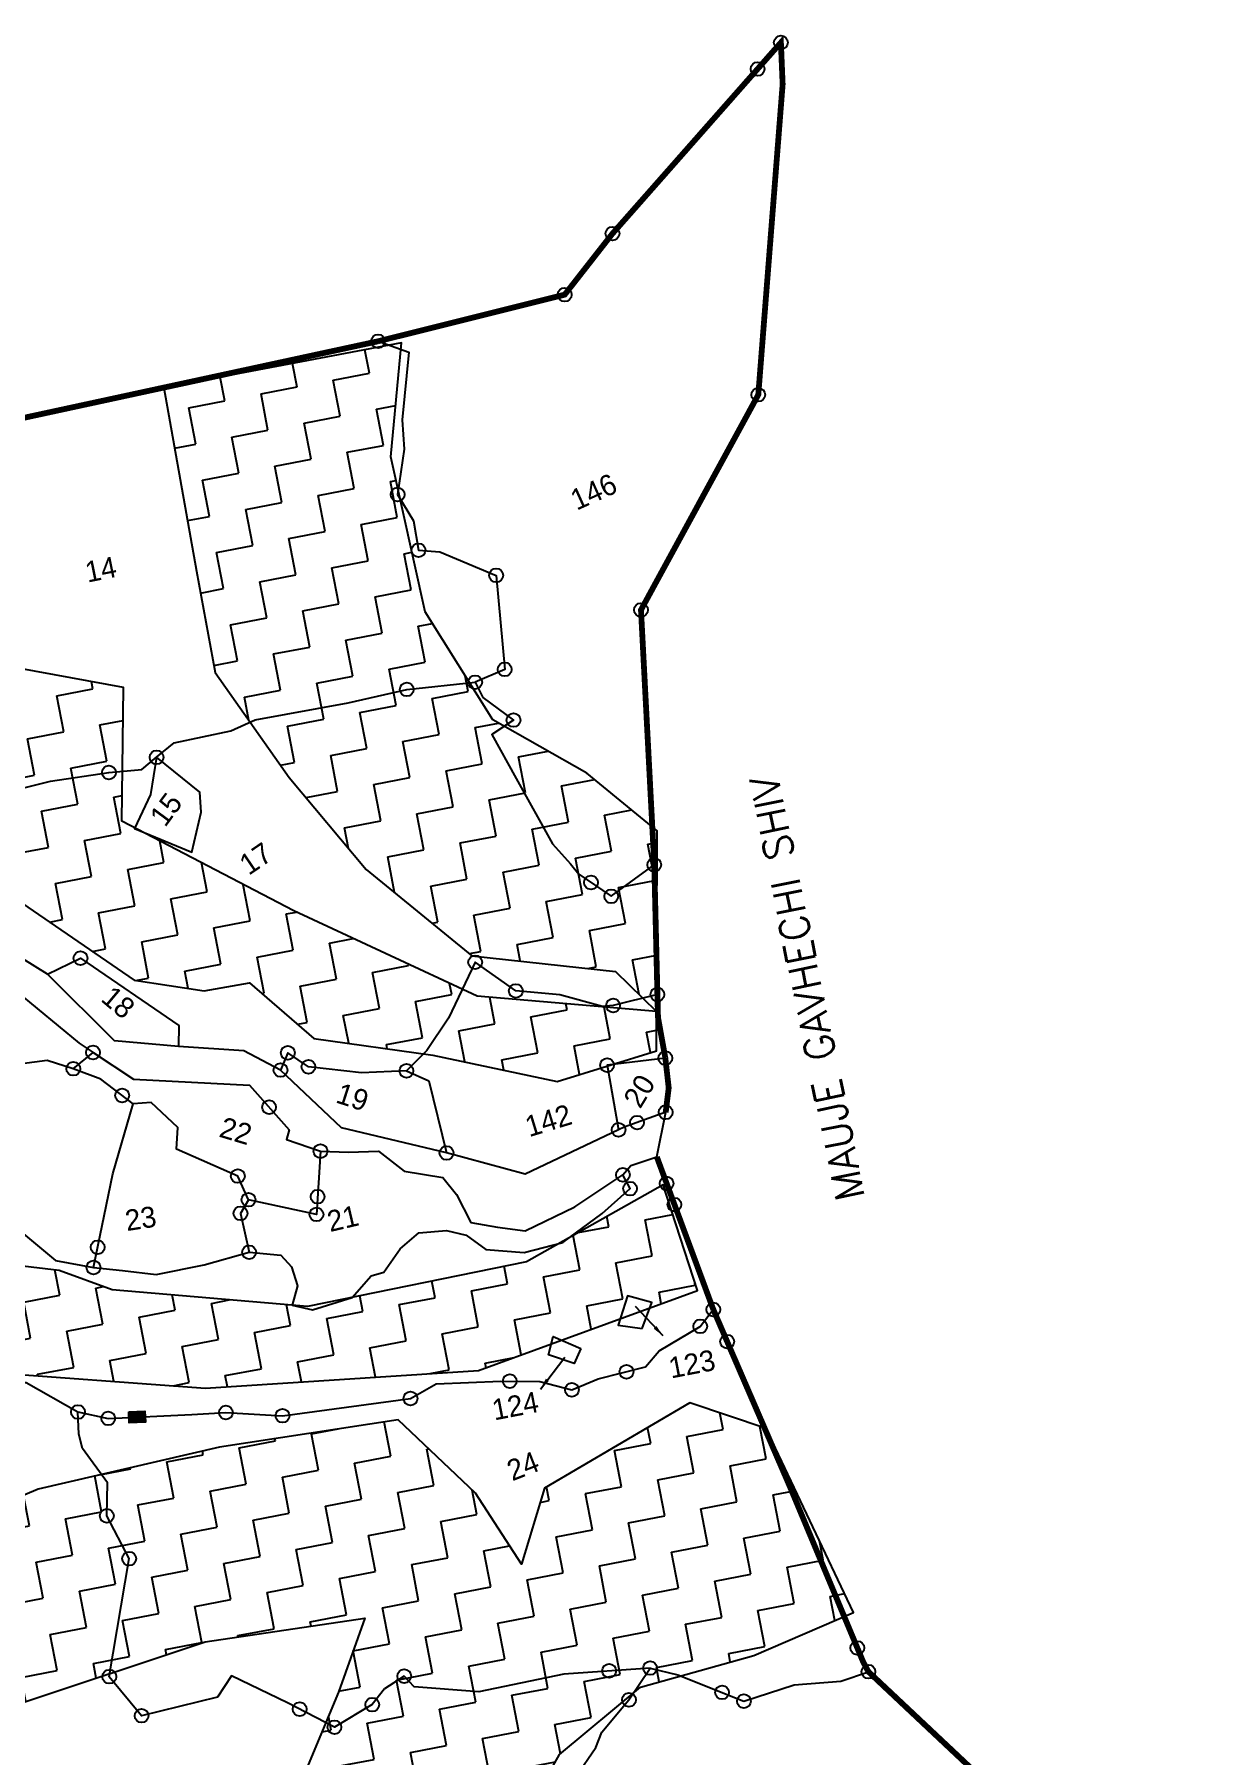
# Model space of a CAD drawing. Header units: metres. Extents: x 301547 to 305774, y 1959451 to 1961913.
# Drawn here: x 304708 to 305728, y 1960436 to 1961913 of the extents above; entities that cross this region are included whole.
import ezdxf

# ---------------------------------------------------------------- set-up
doc = ezdxf.new("R2010")
doc.units = ezdxf.units.M
for name, color, linetype in [('OFF', 1, 'Continuous'), ('POLY_HATCH', 12, 'Continuous'), ('POLY_PARCEL', 6, 'Continuous'), ('POLY_WATER', 4, 'Continuous'), ('SYM_ARROW', 1, 'Continuous'), ('SYM_STONE', 1, 'Continuous'), ('TEXT_MAPOUT', 7, 'Continuous'), ('TEXT_PARCEL', 7, 'Continuous'), ('V_BOUND_LINE', 7, 'Continuous')]:
    doc.layers.add(name, color=color, linetype=linetype)
doc.styles.get("Standard").update_dxf_attribs({"font": 'simplex.shx'})
doc.styles.add('TEXT_MAP', font='')
doc.styles.get('TEXT_MAP').set_extended_font_data('Kruti Dev 050')
doc.dimstyles.get("Standard").update_dxf_attribs({"dimtxt": 0.18, "dimasz": 0.18, "dimexe": 0.18, "dimexo": 0.0625, "dimgap": 0.09, "dimtad": 0, "dimtih": 1, "dimtoh": 1, "dimdec": 4, "dimzin": 0, "dimdsep": 46, "dimtxsty": 'Standard', "dimcen": 0.09, "dimadec": 0, "dimazin": 0, "dimtfac": 1, "dimtdec": 4, "dimtofl": 0, "dimtmove": 0, "dimatfit": 3, "dimfxl": 1, "dimtolj": 1, "dimtzin": 0, "dimarcsym": 0})
pattern_1 = [(10.9109, (301437.324, 1958715.985), (25.04585, 37.0077), [31.59797, -31.59797]), (100.9109, (301468.35, 1958721.966), (-37.0077, 25.04585), [31.59797, -31.59797])]

# ---------------------------------------------------------------- blocks, each defined once
blk = doc.blocks.new('STONE')
blk.add_circle((0, 0), 0.851)
blk = doc.blocks.new('STONESQUAREFILLED')
blk.add_hatch(color=256).paths.add_polyline_path([(0.7, -0.48), (0.7, 0.48), (-0.7, 0.48), (-0.7, -0.48)])
blk.add_lwpolyline([(-0.7, 0.48), (0.7, 0.48), (0.7, -0.48), (-0.7, -0.48)], close=True)
blk = doc.blocks.new('TEXTARROW')
blk.add_leader([(0.04, -0.01), (8.68, -0.01)], dimstyle='Standard', override={"dimtxt": 2.5, "dimasz": 2.5, "dimexe": 1.25, "dimexo": 0.625, "dimgap": 0.625, "dimtad": 1, "dimtih": 0, "dimtoh": 0, "dimzin": 8, "dimcen": 2.5, "dimtofl": 1})

msp = doc.modelspace()

# ---------------------------------------------------------------- hatches: boundary and pattern name
at = {"layer": 'POLY_HATCH'}
h = msp.add_hatch(dxfattribs=at)
h.set_pattern_fill('ZIGZAG', color=256, scale=9.952118, angle=10.9109, style=0)
h.set_pattern_definition(pattern_1)
h.paths.add_polyline_path([(304993.3, 1961196.4), (305084.1, 1961122.3), (305207.3, 1961108.9), (305242.5, 1961074.5), (305243.2, 1961229.4), (305182.8, 1961279.1), (305101.9, 1961324.9), (305043.9, 1961417.5), (305014.5, 1961550.4), (305023.7, 1961648.3), (304819.6, 1961609.8), (304847.6, 1961452.3), (304863.7, 1961365.3), (304927.3, 1961275.3)])
h = msp.add_hatch(dxfattribs=at)
h.set_pattern_fill('ZIGZAG', color=256, scale=9.952118, angle=10.9109, style=0)
h.set_pattern_definition(pattern_1)
h.paths.add_polyline_path([(304785, 1961352.4), (304694.6, 1961369.1), (304617.3, 1961333.7), (304563.8, 1961284.8), (304492.4, 1961273.3), (304569.4, 1961341.9), (304649.7, 1961456.6), (304665.4, 1961567.9), (304600.3, 1961571.3), (304564.5, 1961505.3), (304544.8, 1961442.4), (304511.2, 1961400.3), (304450.1, 1961319.7), (304410.5, 1961253.7), (304450.8, 1961206.2), (304478.6, 1961175.9), (304521.4, 1961201.6), (304566.1, 1961248.9), (304649.7, 1961252.1), (304688.3, 1961173.9), (304794, 1961101.2), (304854.1, 1961092.3), (304893, 1961099), (304948.4, 1961051.4), (305050.5, 1961037), (305157.2, 1961014.4), (305242.4, 1961040.7), (305242.5, 1961074.5), (305088.6, 1961087.5), (304931.1, 1961160.9), (304783.6, 1961237.8)])
h = msp.add_hatch(dxfattribs=at)
h.set_pattern_fill('ZIGZAG', color=256, scale=9.952118, angle=10.9109, style=0)
h.set_pattern_definition(pattern_1)
h.paths.add_polyline_path([(305228.8, 1960494.6), (305326, 1960521.8), (305411.7, 1960558.7), (305336.7, 1960716.4), (305271, 1960738.6), (305146.5, 1960665.3), (305126.6, 1960600.1), (305087.1, 1960661.1), (305020.7, 1960724.1), (304867.4, 1960700.6), (304711.7, 1960664.5), (304550.2, 1960596.1), (304500.4, 1960510.7), (304479, 1960440.3), (304557.2, 1960415.7), (304690.9, 1960478.8), (304855.1, 1960533.3), (304992.1, 1960553.7), (304969.4, 1960490.3), (304940.6, 1960421), (304934, 1960336.7), (304971.5, 1960260.8), (305007.5, 1960179.9), (305049.6, 1960093), (305121.4, 1960014.1), (305214.2, 1959939.3), (305168.7, 1959931.8), (305087.4, 1959984.7), (304985.4, 1960069.8), (304868.6, 1960094.2), (304757.2, 1960153.3), (304651.8, 1960143.9), (304543.2, 1960138.6), (304511.2, 1960210.6), (304527.2, 1960296.8), (304455.5, 1960399.7), (304389.9, 1960508.6), (304379.5, 1960606.5), (304383.6, 1960666.3), (304498.9, 1960687.3), (304660.9, 1960765.5), (304855.3, 1960751.2), (305089.7, 1960766.3), (305277.7, 1960835), (305248.2, 1960925.6), (305130.8, 1960859.7), (304943, 1960821.1), (304775.1, 1960835.6), (304729.8, 1960852.2), (304664.4, 1960860), (304587.8, 1960788.7), (304523.7, 1960727), (304445.1, 1960766), (304354.8, 1960790.7), (304273, 1960771.3), (304240.5, 1960708.5), (304189.9, 1960639.8), (304135.6, 1960565.5), (304036.4, 1960523.5), (303935.1, 1960442.6), (303841.6, 1960408.9), (303761.8, 1960404.4), (303720.4, 1960337.4), (303738.4, 1960250.6), (303725.4, 1960186.7), (303703, 1960109), (303601.9, 1960052.2), (303576.7, 1959964.3), (303531, 1959932.6), (303518.3, 1959842.3), (303598.1, 1959784.3), (303595.5, 1959741.6), (303580.3, 1959626.8), (303643.8, 1959553.6), (303684.8, 1959709.5), (303729.2, 1959685.6), (303807.7, 1959622.5), (303887.2, 1959590.9), (303931.2, 1959643.9), (303982.7, 1959695.9), (304157.2, 1959771.7), (304310.4, 1959833.7), (304432.4, 1959894.5), (304436.2, 1959968.7), (304529.6, 1959990.3), (304640.4, 1959971.9), (304760.4, 1959955.4), (304882.3, 1959929.5), (305011.2, 1959917.1), (305147.3, 1959867.5), (305343.1, 1959920.8), (305231, 1960083.4), (305116.7, 1960257.5), (305111.8, 1960351.7), (305159.3, 1960436.7)])
h.paths.add_polyline_path([(304358.9, 1960272.3), (304380.3, 1960142.8), (304271, 1960115.7), (304167.3, 1960022.3), (304048.1, 1960022.2), (303932.6, 1959965), (303880, 1959881.5), (303805.6, 1959923.7), (303802, 1960004.9), (303889.1, 1960115.5), (304025.6, 1960182.8), (304157.4, 1960317.7), (304309.4, 1960410.8)], flags=16)

# ---------------------------------------------------------------- linework, layer by layer
at = {"layer": 'OFF'}
msp.add_lwpolyline([(305242.8, 1960949.6), (305250.4, 1960987.9)], dxfattribs=at)
at = {"layer": 'POLY_HATCH'}
for points in [[(304688.3, 1961173.9), (304794, 1961101.2), (304854.1, 1961092.3), (304893, 1961099), (304948.4, 1961051.4), (305050.5, 1961037), (305157.2, 1961014.4), (305242.4, 1961040.7), (305243.2, 1961229.4), (305182.8, 1961279.1), (305101.9, 1961324.9), (305043.9, 1961417.5), (305014.5, 1961550.4), (305023.7, 1961648.3), (304819.6, 1961609.8), (304847.6, 1961452.3), (304863.7, 1961365.3), (304927.3, 1961275.3), (304993.3, 1961196.4), (305084.1, 1961122.3), (305207.3, 1961108.9), (305242.5, 1961074.5), (305088.6, 1961087.5), (304931.1, 1961160.9), (304783.6, 1961237.8), (304785, 1961352.4), (304694.6, 1961369.1)], [(304660.9, 1960765.5), (304855.3, 1960751.2), (305089.7, 1960766.3), (305277.7, 1960835), (305248.2, 1960925.6), (305130.8, 1960859.7), (304943, 1960821.1), (304775.1, 1960835.6), (304729.8, 1960852.2), (304664.4, 1960860)], [(305111.8, 1960351.7), (305159.3, 1960436.7), (305228.8, 1960494.6), (305326, 1960521.8), (305411.7, 1960558.7), (305336.7, 1960716.4), (305271, 1960738.6), (305146.5, 1960665.3), (305126.6, 1960600.1), (305087.1, 1960661.1), (305020.7, 1960724.1), (304867.4, 1960700.6), (304711.7, 1960664.5), (304550.2, 1960596.1), (304500.4, 1960510.7), (304479, 1960440.3), (304557.2, 1960415.7), (304690.9, 1960478.8), (304855.1, 1960533.3), (304992.1, 1960553.7), (304969.4, 1960490.3), (304940.6, 1960421)]]:
    msp.add_lwpolyline(points, dxfattribs=at)
at = {"layer": 'POLY_PARCEL'}
for points in [[(305003.5, 1961649.7), (305029.9, 1961640.3), (305024.3, 1961582.3), (305026, 1961557), (305020.3, 1961518.2), (305033.8, 1961495.5), (305038.2, 1961470.3), (305056.6, 1961469), (305104.9, 1961448.8), (305112.2, 1961368.1), (305086.8, 1961357)], [(304813.4, 1961292.6), (304828.6, 1961304.9), (304877.1, 1961315.2), (304898.1, 1961324.7), (304977.8, 1961339.5), (305028.1, 1961350.9), (305086.8, 1961357)], [(305086.8, 1961357), (305093.5, 1961344)], [(305093.5, 1961344), (305119.8, 1961324.6), (305101.1, 1961312.2), (305122, 1961274.5), (305153.2, 1961218.3), (305168.7, 1961201.3), (305175.9, 1961192.4), (305203.7, 1961173.3), (305240.6, 1961200.4)], [(304629.9, 1961248.9), (304722.2, 1961272), (304772.5, 1961279.6), (304800.7, 1961282.1), (304813.4, 1961292.6)], [(304719.6, 1961106.4), (304748.1, 1961120.2), (304832.6, 1961062.5), (304832.2, 1961044.5)], [(305243.3, 1961089.1), (305205.2, 1961079.6), (305196.3, 1961078.7), (305159.5, 1961088.7), (305121.8, 1961092.1), (305086.9, 1961116.7), (305064.1, 1961068.6), (305045.4, 1961041), (305027.8, 1961023.5)], [(304741.9, 1961025.3), (304719.5, 1961032.3), (304682.6, 1961027.6), (304681.2, 1961004.3), (304674.5, 1960994.4), (304653.6, 1960987.2), (304631.9, 1960978.9), (304606.6, 1960989), (304583.9, 1960985.8), (304568.3, 1960973.7)], [(304741.9, 1961025.3), (304758.8, 1961039.3)], [(305027.8, 1961023.5), (304989.3, 1961021.9), (304943.7, 1961027), (304926, 1961039), (304919.8, 1961024.2)], [(305250.1, 1961034.5), (305200.1, 1961028.4), (305210, 1960972.9)], [(304793.4, 1960995.1), (304765.5, 1961016.4), (304741.9, 1961025.3)], [(305027.8, 1961023.5), (305047, 1961014.9), (305062.3, 1960953)], [(304759.2, 1960854.7), (304775.7, 1960935.1), (304793.4, 1960995.1)], [(304892.3, 1960912.9), (304883.1, 1960933.2), (304830.5, 1960956.4), (304831.6, 1960975), (304808.6, 1960996.3), (304793.4, 1960995.1)], [(304954.1, 1960954.6), (304950.6, 1960900.3), (304892.3, 1960912.9)], [(304892.8, 1960867.8), (304920, 1960865.2), (304929.1, 1960855.4), (304934.4, 1960839.1), (304929.8, 1960822.3), (304947.2, 1960818.4), (304981.3, 1960829), (304997.5, 1960847.5), (305008.5, 1960850.6), (305022.6, 1960870.6), (305038.4, 1960884.6), (305062.2, 1960886.4), (305079, 1960882.4), (305096.1, 1960870.3), (305129, 1960867.5), (305162.2, 1960876.1), (305196, 1960901.2), (305219.8, 1960922.4), (305213.7, 1960934.3)], [(304892.3, 1960912.9), (304885.4, 1960901.2), (304892.8, 1960867.8)], [(304613.8, 1960895.7), (304646.5, 1960897.7), (304693.9, 1960888), (304726.7, 1960860.6), (304759.2, 1960854.7)], [(304759.2, 1960854.7), (304784, 1960852.2), (304813, 1960848.7), (304854.2, 1960856.9), (304892.8, 1960867.8)], [(304745.9, 1960730.7), (304771.9, 1960725.2), (304843.5, 1960728.6), (304872.9, 1960730.2), (304921.5, 1960727.5), (305031.3, 1960742.3), (305053.3, 1960754.8), (305108.9, 1960757.2), (305142.5, 1960757), (305169.9, 1960749.7), (305192.5, 1960759.1), (305233.2, 1960769.4), (305244.8, 1960783.1), (305280.1, 1960804.2), (305291.3, 1960818.6)], [(304568.2, 1960716.5), (304610.7, 1960732.3), (304688.5, 1960756.1), (304701.3, 1960756), (304745.9, 1960730.7)], [(305237, 1960510.9), (305163, 1960505.8), (305090, 1960490.4), (305034.5, 1960494.7), (305026, 1960504), (305009.1, 1960493), (304998.5, 1960479.5), (304966, 1960460.1), (304925.8, 1960481), (304877.6, 1960504.1), (304865.8, 1960486), (304800.5, 1960470), (304772.8, 1960503.5), (304789.8, 1960604.8), (304770.6, 1960641.6), (304771.3, 1960669.9), (304749.8, 1960699.3), (304746.6, 1960711.8), (304745.9, 1960730.7)], [(305101.6, 1960312.5), (305139.8, 1960368.9), (305190.3, 1960442.7), (305195.5, 1960455.8), (305218.9, 1960483.6), (305237, 1960510.9)], [(305237, 1960510.9), (305260.9, 1960505.1), (305317.6, 1960482.5), (305360.7, 1960496.5), (305400.7, 1960499.6), (305424.4, 1960507.8)]]:
    msp.add_lwpolyline(points, dxfattribs=at)
for points in [[(304813.4, 1961292.6), (304808.2, 1961260.6), (304794.5, 1961231.4), (304843.7, 1961211.3), (304851.5, 1961245.6), (304850.5, 1961262.7)], [(305230.2, 1960802.3), (305238.5, 1960824.7), (305217.5, 1960830.4), (305209.5, 1960805.3)], [(305177.5, 1960785.1), (305171.7, 1960772.4), (305149.9, 1960779.8), (305153.9, 1960795.4)]]:
    msp.add_lwpolyline(points, close=True, dxfattribs=at)
at = {"layer": 'POLY_WATER'}
for points in [[(304719.6, 1961106.4), (304688, 1961126.1)], [(304660, 1961107.7), (304692.8, 1961092), (304746.9, 1961047.3), (304758.8, 1961039.3)], [(304832.2, 1961044.5), (304777.3, 1961049.3), (304719.6, 1961106.4)], [(304919.8, 1961024.2), (304888.2, 1961040.6), (304832.2, 1961044.5)], [(304758.8, 1961039.3), (304793.5, 1961016.3), (304893.1, 1961011.2), (304927.1, 1960972.8), (304925, 1960964.7), (304954.1, 1960954.6)], [(305062.3, 1960953), (304972.2, 1960974.5), (304919.8, 1961024.2)], [(305250.4, 1960987.9), (305214.9, 1960975.2), (305210, 1960972.9)], [(305210, 1960972.9), (305129.9, 1960934.7), (305062.3, 1960953)], [(304954.1, 1960954.6), (304978, 1960953.8), (305003.9, 1960954.5), (305025.8, 1960937.3), (305059.1, 1960932), (305070.8, 1960917.4), (305083.2, 1960893.2), (305106, 1960889.3), (305129.7, 1960886.1), (305172.4, 1960906.7), (305213.7, 1960934.3)], [(305213.7, 1960934.3), (305220.5, 1960942.2), (305242.8, 1960949.6)]]:
    msp.add_lwpolyline(points, dxfattribs=at)
at = {"layer": 'V_BOUND_LINE', "const_width": 4.98}
for points in [[(305003.5, 1961649.7), (305163.7, 1961689.7), (305204.7, 1961742.1), (305349.3, 1961906.1), (305350.8, 1961870.3), (305329.9, 1961603.8), (305229.2, 1961419.1), (305240.6, 1961200.4)], [(304541.9, 1961553.5), (304699.9, 1961584.1), (305003.5, 1961649.7)], [(305240.6, 1961200.4), (305243.3, 1961089.1)], [(305243.3, 1961089.1), (305243.8, 1961069.4), (305250.1, 1961034.5)], [(305250.1, 1961034.5), (305253, 1961008.9), (305250.4, 1960987.9)], [(305242.8, 1960949.6), (305291.3, 1960818.6)], [(305291.3, 1960818.6), (305357.3, 1960666), (305419.8, 1960516.5), (305424.4, 1960507.8)], [(305424.4, 1960507.8), (305561.4, 1960379), (305566.6, 1960302.3), (305612.7, 1960207.8), (305723.1, 1960141.5), (305638.8, 1960078.7), (305497, 1959984.5), (305398.8, 1959966), (305344.1, 1959918.4)]]:
    msp.add_lwpolyline(points, dxfattribs=at)

# ---------------------------------------------------------------- block references
at = {"layer": 'SYM_ARROW', "xscale": 3.980847012568903, "yscale": 3.980847012568903, "zscale": 3.980847012568903}
for p, rotation in [((305248.2, 1960795.9), 133.2205131611891), ((305142.7, 1960750.3), 52.56209074520799)]:
    msp.add_blockref('TEXTARROW', p, dxfattribs=dict(at, rotation=rotation))
at = {"layer": 'SYM_STONE'}
for name, p, xscale, yscale, zscale, rotation in [('STONE', (305349.3, 1961906.1), 6.96648227199558, 6.96648227199558, 6.96648227199558, 10.91087889377611), ('STONE', (305329.3, 1961883.4), 6.96648227199558, 6.96648227199558, 6.96648227199558, 10.91087889377611), ('STONE', (305204.7, 1961742.1), 6.96648227199558, 6.96648227199558, 6.96648227199558, 10.91087889377611), ('STONE', (305163.7, 1961689.7), 6.96648227199558, 6.96648227199558, 6.96648227199558, 10.91087889377611), ('STONE', (305003.5, 1961649.7), 6.96648227199558, 6.96648227199558, 6.96648227199558, 10.91087889377611), ('STONE', (305329.9, 1961603.8), 6.96648227199558, 6.96648227199558, 6.96648227199558, 10.91087889377611), ('STONE', (305020.3, 1961518.2), 6.96648227199558, 6.96648227199558, 6.96648227199558, 10.91087889377611), ('STONE', (305038.2, 1961470.3), 6.96648227199558, 6.96648227199558, 6.96648227199558, 10.91087889377611), ('STONE', (305104.9, 1961448.8), 6.96648227199558, 6.96648227199558, 6.96648227199558, 10.91087889377611), ('STONE', (305229.2, 1961419.1), 6.96648227199558, 6.96648227199558, 6.96648227199558, 10.91087889377611), ('STONE', (305112.2, 1961368.1), 6.96648227199558, 6.96648227199558, 6.96648227199558, 10.91087889377611), ('STONE', (305028.1, 1961350.9), 6.96648227199558, 6.96648227199558, 6.96648227199558, 10.91087889377611), ('STONE', (305086.8, 1961357), 6.96648227199558, 6.96648227199558, 6.96648227199558, 10.91087889377611), ('STONE', (305119.8, 1961324.6), 6.96648227199558, 6.96648227199558, 6.96648227199558, 10.91087889377611), ('STONE', (304813.4, 1961292.6), 6.96648227199558, 6.96648227199558, 6.96648227199558, 10.91087889377611), ('STONE', (304772.5, 1961279.6), 6.96648227199558, 6.96648227199558, 6.96648227199558, 10.91087889377611), ('STONE', (305240.6, 1961200.4), 6.96648227199558, 6.96648227199558, 6.96648227199558, 10.91087889377611), ('STONE', (305186.3, 1961185.2), 6.96648227199558, 6.96648227199558, 6.96648227199558, 10.91087889377611), ('STONE', (305203.7, 1961173.3), 6.96648227199558, 6.96648227199558, 6.96648227199558, 10.91087889377611), ('STONE', (304748.1, 1961120.2), 6.96648227199558, 6.96648227199558, 6.96648227199558, 10.91087889377611), ('STONE', (305086.9, 1961116.7), 6.96648227199558, 6.96648227199558, 6.96648227199558, 10.91087889377611), ('STONE', (305121.8, 1961092.1), 6.96648227199558, 6.96648227199558, 6.96648227199558, 10.91087889377611), ('STONE', (305205.2, 1961079.6), 6.96648227199558, 6.96648227199558, 6.96648227199558, 10.91087889377611), ('STONE', (305243.3, 1961089.1), 6.96648227199558, 6.96648227199558, 6.96648227199558, 10.91087889377611), ('STONE', (304758.8, 1961039.3), 6.96648227199558, 6.96648227199558, 6.96648227199558, 10.91087889377611), ('STONE', (304926, 1961039), 6.96648227199558, 6.96648227199558, 6.96648227199558, 10.91087889377611), ('STONE', (304741.9, 1961025.3), 6.96648227199558, 6.96648227199558, 6.96648227199558, 10.91087889377611), ('STONE', (304919.8, 1961024.2), 6.96648227199558, 6.96648227199558, 6.96648227199558, 10.91087889377611), ('STONE', (304943.7, 1961027), 6.96648227199558, 6.96648227199558, 6.96648227199558, 10.91087889377611), ('STONE', (305027.8, 1961023.5), 6.96648227199558, 6.96648227199558, 6.96648227199558, 10.91087889377611), ('STONE', (305200.1, 1961028.4), 6.96648227199558, 6.96648227199558, 6.96648227199558, 10.91087889377611), ('STONE', (305250.1, 1961034.5), 6.96648227199558, 6.96648227199558, 6.96648227199558, 10.91087889377611), ('STONE', (304783.8, 1961002.4), 6.96648227199558, 6.96648227199558, 6.96648227199558, 10.91087889377611), ('STONE', (304909.9, 1960992.3), 6.96648227199558, 6.96648227199558, 6.96648227199558, 10.91087889377611), ('STONE', (305225.8, 1960979.1), 6.96648227199558, 6.96648227199558, 6.96648227199558, 10.91087889377611), ('STONE', (305250.4, 1960987.9), 6.96648227199558, 6.96648227199558, 6.96648227199558, 10.91087889377611), ('STONE', (305210, 1960972.9), 6.96648227199558, 6.96648227199558, 6.96648227199558, 10.91087889377611), ('STONE', (304954.1, 1960954.6), 6.96648227199558, 6.96648227199558, 6.96648227199558, 10.91087889377611), ('STONE', (305062.3, 1960953), 6.96648227199558, 6.96648227199558, 6.96648227199558, 10.91087889377611), ('STONE', (304883.1, 1960933.2), 6.96648227199558, 6.96648227199558, 6.96648227199558, 10.91087889377611), ('STONE', (305213.7, 1960934.3), 6.96648227199558, 6.96648227199558, 6.96648227199558, 10.91087889377611), ('STONE', (305219.8, 1960922.4), 6.96648227199558, 6.96648227199558, 6.96648227199558, 10.91087889377611), ('STONE', (305251.2, 1960926.9), 6.96648227199558, 6.96648227199558, 6.96648227199558, 10.91087889377611), ('STONE', (304892.3, 1960912.9), 6.96648227199558, 6.96648227199558, 6.96648227199558, 10.91087889377611), ('STONE', (304951.6, 1960915.5), 6.96648227199558, 6.96648227199558, 6.96648227199558, 10.91087889377611), ('STONE', (305257.9, 1960908.7), 6.96648227199558, 6.96648227199558, 6.96648227199558, 10.91087889377611), ('STONE', (304885.4, 1960901.2), 6.96648227199558, 6.96648227199558, 6.96648227199558, 10.91087889377611), ('STONE', (304950.6, 1960900.3), 6.96648227199558, 6.96648227199558, 6.96648227199558, 10.91087889377611), ('STONE', (304762.8, 1960872.1), 6.96648227199558, 6.96648227199558, 6.96648227199558, 10.91087889377611), ('STONE', (304892.8, 1960867.8), 6.96648227199558, 6.96648227199558, 6.96648227199558, 10.91087889377611), ('STONE', (304759.2, 1960854.7), 6.96648227199558, 6.96648227199558, 6.96648227199558, 10.91087889377611), ('STONE', (305291.3, 1960818.6), 6.96648227199558, 6.96648227199558, 6.96648227199558, 10.91087889377611), ('STONE', (305280.1, 1960804.2), 6.96648227199558, 6.96648227199558, 6.96648227199558, 10.91087889377611), ('STONE', (305303.2, 1960791.1), 6.96648227199558, 6.96648227199558, 6.96648227199558, 10.91087889377611), ('STONE', (305116.5, 1960757.2), 6.96648227199558, 6.96648227199558, 6.96648227199558, 10.91087889377611), ('STONE', (305216.8, 1960765.2), 6.96648227199558, 6.96648227199558, 6.96648227199558, 10.91087889377611), ('STONE', (305031.3, 1960742.3), 6.96648227199558, 6.96648227199558, 6.96648227199558, 10.91087889377611), ('STONE', (305169.9, 1960749.7), 6.96648227199558, 6.96648227199558, 6.96648227199558, 10.91087889377611), ('STONE', (304745.9, 1960730.7), 6.96648227199558, 6.96648227199558, 6.96648227199558, 10.91087889377611), ('STONE', (304771.9, 1960725.2), 6.96648227199558, 6.96648227199558, 6.96648227199558, 10.91087889377611), ('STONE', (304872.9, 1960730.2), 6.96648227199558, 6.96648227199558, 6.96648227199558, 10.91087889377611), ('STONE', (304921.5, 1960727.5), 6.96648227199558, 6.96648227199558, 6.96648227199558, 10.91087889377611), ('STONESQUAREFILLED', (304796.6, 1960726.4), 9.952117531422257, 9.952117531422257, 9.952117531422257, 2.670392918830585), ('STONE', (304770.6, 1960641.6), 6.96648227199558, 6.96648227199558, 6.96648227199558, 10.91087889377611), ('STONE', (304789.8, 1960604.8), 6.96648227199558, 6.96648227199558, 6.96648227199558, 10.91087889377611), ('STONE', (305414.9, 1960528.2), 6.96648227199558, 6.96648227199558, 6.96648227199558, 10.91087889377611), ('STONE', (304772.8, 1960503.5), 6.96648227199558, 6.96648227199558, 6.96648227199558, 10.91087889377611), ('STONE', (305026, 1960504), 6.96648227199558, 6.96648227199558, 6.96648227199558, 10.91087889377611), ('STONE', (305201.9, 1960508.5), 6.96648227199558, 6.96648227199558, 6.96648227199558, 10.91087889377611), ('STONE', (305237, 1960510.9), 6.96648227199558, 6.96648227199558, 6.96648227199558, 10.91087889377611), ('STONE', (305424.4, 1960507.8), 6.96648227199558, 6.96648227199558, 6.96648227199558, 10.91087889377611), ('STONE', (305298.8, 1960490), 6.96648227199558, 6.96648227199558, 6.96648227199558, 10.91087889377611), ('STONE', (304936.2, 1960475.6), 6.96648227199558, 6.96648227199558, 6.96648227199558, 10.91087889377611), ('STONE', (304998.5, 1960479.5), 6.96648227199558, 6.96648227199558, 6.96648227199558, 10.91087889377611), ('STONE', (305218.9, 1960483.6), 6.96648227199558, 6.96648227199558, 6.96648227199558, 10.91087889377611), ('STONE', (305317.6, 1960482.5), 6.96648227199558, 6.96648227199558, 6.96648227199558, 10.91087889377611), ('STONE', (304800.5, 1960470), 6.96648227199558, 6.96648227199558, 6.96648227199558, 10.91087889377611), ('STONE', (304966, 1960460.1), 6.96648227199558, 6.96648227199558, 6.96648227199558, 10.91087889377611)]:
    msp.add_blockref(name, p, dxfattribs=dict(at, xscale=xscale, yscale=yscale, zscale=zscale, rotation=rotation))

# ---------------------------------------------------------------- texts
at = {"layer": 'TEXT_MAPOUT'}
msp.add_text('MAUJE GAVHECHI SHIV', height=24.88, rotation=101.6557, dxfattribs=at).set_placement((305421.5, 1960915.2))
at = {"layer": 'TEXT_PARCEL', "style": 'TEXT_MAP'}
for s, rotation, p in [('146', 24.3579, (305174, 1961504.2)), ('14', 11.3412, (304754.1, 1961442.5)), ('15', 53.5892, (304820.7, 1961231.9)), ('17', 34.3002, (304892.5, 1961190.8)), ('18', 320.0353, (304764.6, 1961084)), ('20', 58.7907, (305228.5, 1960990.2)), ('19', 342.1696, (304966.2, 1960996.6)), ('22', 343.2905, (304866.1, 1960967.2)), ('142', 16.9768, (305133.2, 1960966.5)), ('23', 8.913, (304787.9, 1960885.9)), ('21', 13.0901, (304962.3, 1960885.1)), ('123', 10.9109, (305255, 1960759.4)), ('124', 10.9109, (305103.3, 1960723.4)), ('24', 21.4606, (305118.7, 1960671.1))]:
    msp.add_text(s, height=17.91, rotation=rotation, dxfattribs=at).set_placement(p)

doc.saveas('drawing.dxf')
